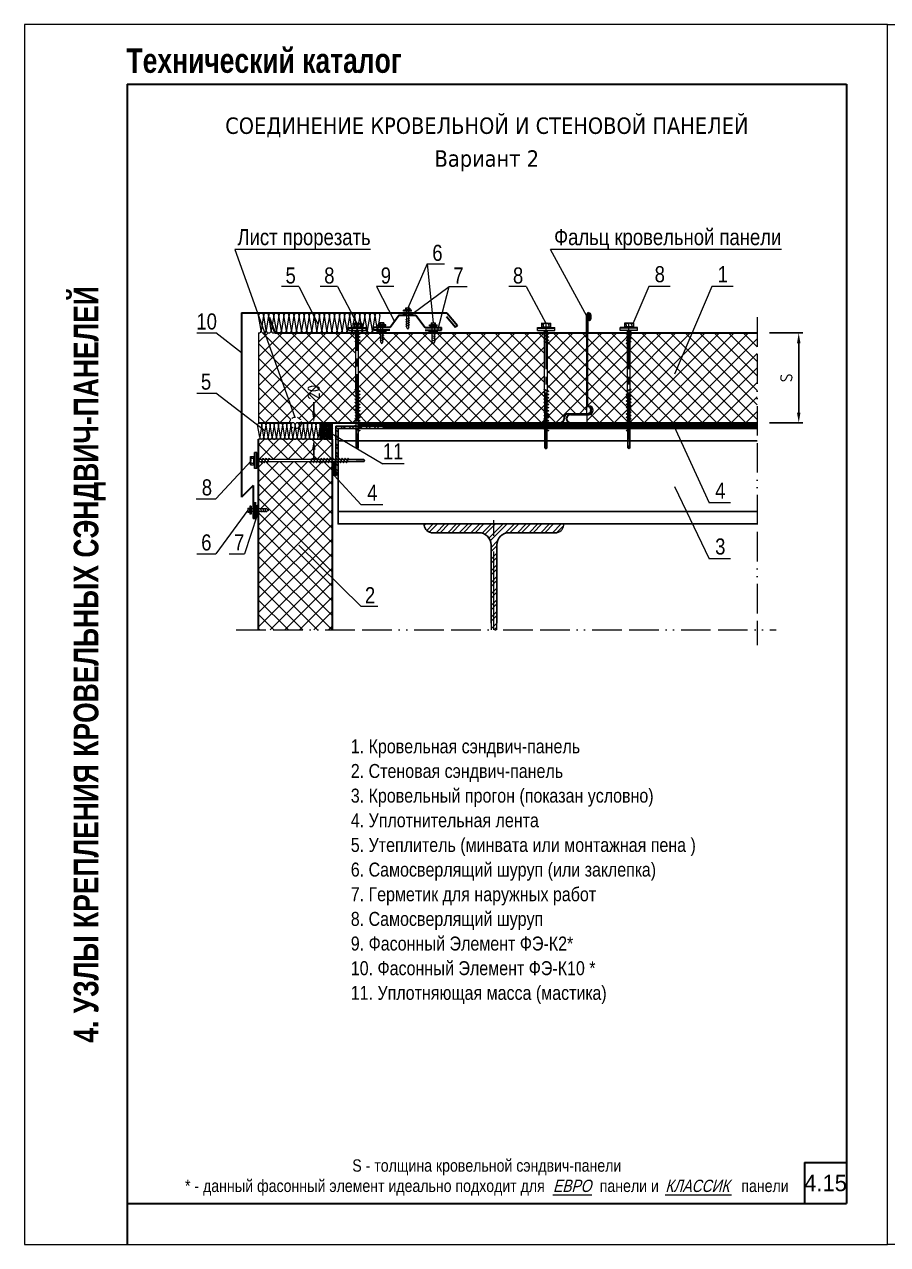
# Model space of a CAD drawing. Extents: x 5821 to 16321, y -13531 to 5774.
# Drawn here: x 10021 to 11071, y -11304 to -9819 of the extents above; entities that cross this region are included whole.
import ezdxf
from ezdxf.enums import TextEntityAlignment as Align

# ---------------------------------------------------------------- set-up
doc = ezdxf.new("R2010")
doc.units = 0
doc.header["$LTSCALE"] = 3
for name, pattern in [('ACAD_ISO13W100', [36, 12, -3, 12, -3, 0, -3, 0, -3]), ('CENTER', [50.8, 31.75, -6.35, 6.35, -6.35]), ('CENTER2', [28.575, 19.05, -3.175, 3.175, -3.175]), ('HIDDEN2', [4.7625, 3.175, -1.5875])]:
    doc.linetypes.add(name, pattern=pattern)
doc.layers.get('0').update_dxf_attribs({"linetype": 'CONTINUOUS', "lineweight": 30})
doc.layers.get('DEFPOINTS').update_dxf_attribs({"linetype": 'CONTINUOUS'})
for name, color, linetype, lineweight in [('Logo', 1, 'CONTINUOUS', 9), ('new_fill', 8, 'CONTINUOUS', 13), ('RAZMER', 7, 'CONTINUOUS', 9), ('Нащельники', 1, 'CONTINUOUS', 30), ('Саморезы', 7, 'CONTINUOUS', 13)]:
    doc.layers.add(name, color=color, linetype=linetype, lineweight=lineweight)
doc.layers.add('Прогон', color=7, linetype='CONTINUOUS')
doc.styles.add('LOGO', font='HATTEN.TTF')
doc.styles.add('ROMANS', font='romans.shx', dxfattribs={"width": 0.85})
doc.styles.get("Standard").update_dxf_attribs({"font": 'TAHOMA.TTF'})
doc.styles.add('style1', font='ARIALN.TTF')
doc.styles.add('style2', font='impact.TTF')
doc.styles.add('курсив', font='ARIAL.TTF', dxfattribs={"width": 0.8, "oblique": 15})
doc.dimstyles.new('5', dxfattribs={"dimscale": 5, "dimtxt": 3, "dimasz": 2.5, "dimexe": 1, "dimexo": 3, "dimgap": 0, "dimtad": 0, "dimdec": 0, "dimzin": 9, "dimdsep": 46, "dimtxsty": 'ROMANS', "dimblk2": 'OBLIQUE', "dimcen": -3, "dimdle": 1.5, "dimclrd": 256, "dimclre": 256, "dimclrt": 256, "dimadec": 0, "dimazin": 0, "dimtfac": 1, "dimtdec": 0, "dimtofl": 0, "dimtmove": 2, "dimatfit": 3, "dimfxl": 0, "dimtvp": 1, "dimtolj": 1, "dimtzin": 9, "dimarcsym": 0})
pattern_1 = [(45, (1768.22, -13388.337), (-8.838835, 8.838835), []), (135, (1768.22, -13388.337), (-8.838835, -8.838835), [])]

# ---------------------------------------------------------------- blocks, each defined once
blk = doc.blocks.new('саморез1')
at = {"layer": 'new_fill'}
blk.add_hatch(color=254, dxfattribs=at).paths.add_polyline_path([(-1.2, -4.8), (0, -4.8), (0, 4.8), (-1.2, 4.8)])
at = {"layer": 'Саморезы', "ltscale": 150}
for p, q in [((-3.9, 2.6), (-1.5, 2.6)), ((-3.9, 2.6), (-3.9, -2.4)), ((-2.9, 1.7), (-1.5, 1.7)), ((-1.9, 2.6), (-1.9, -2.4)), ((0, 4.8), (-1.5, 4.8)), ((-1.5, 4.8), (-1.5, -4.8)), ((-1.2, 4.8), (-1.2, -4.8)), ((0, 4.8), (0, -4.8)), ((19.2, 1.4), (0, 1.4)), ((8.4, 2.4), (10.5, -2.4)), ((11.1, 2.4), (13.2, -2.4)), ((13.8, 2.4), (15.9, -2.4)), ((16.4, 2.4), (18.5, -2.4)), ((19.2, 1.4), (21.8, 0)), ((19.2, -1.4), (21.8, 0)), ((-3.9, -2.4), (-1.5, -2.4)), ((-2.9, -1.4), (-1.5, -1.4)), ((0, -4.8), (-1.5, -4.8)), ((0, -1.4), (19.2, -1.4))]:
    blk.add_line(p, q, dxfattribs=at)
for centre, start, end in [((-2.9, 2.7), 182.373, 269.9653), ((-2.9, 0.7), 90.0347, 177.627), ((-2.9, -0.4), 182.373, 269.9653), ((-2.9, -2.4), 90.0347, 177.627)]:
    blk.add_arc(centre, 1, start, end, dxfattribs=at)
blk = doc.blocks.new('1volna')
at = {"layer": 'new_fill'}
for p, q in [((2.7, -16.2), (-2.7, 16.2)), ((8.1, 16.2), (2.7, -16.2)), ((13.7, -16.2), (8.3, 16.2)), ((19.1, 16.2), (13.7, -16.2)), ((24.7, -16.2), (19.3, 16.2)), ((30, 16.2), (24.7, -16.2)), ((35.9, -16.2), (30.5, 16.2)), ((41.3, 16.2), (35.9, -16.2))]:
    blk.add_line(p, q, dxfattribs=at)
for centre, start, end in [((2.7, 16.2), 0, 180), ((13.7, 16.2), 0, 180), ((24.7, 16.2), 0, 180), ((35.9, 16.2), 0, 180), ((-2.9, -16.2), 180, 270), ((-2.7, -16.2), 270, 0), ((8.1, -16.2), 180, 270), ((8.3, -16.2), 270, 0), ((19.1, -16.2), 180, 270), ((19.3, -16.2), 270, 0), ((30, -16.2), 180, 270), ((30.5, -16.2), 270, 0)]:
    blk.add_arc(centre, 5.4, start, end, dxfattribs=at)
blk = doc.blocks.new('саморез4')
at = {"layer": 'new_fill'}
blk.add_hatch(color=254, dxfattribs=at).paths.add_polyline_path([(-2.4, -9.4), (0, -9.4), (0, 9.8), (-2.4, 9.8)])
at = {"layer": 'Саморезы', "ltscale": 150}
for p, q in [((-7.9, 5), (-3.1, 5)), ((-7.9, -5), (-7.9, 5)), ((-5.9, 3.1), (-3.1, 3.1)), ((-3.8, -5), (-3.8, 5)), ((0, 9.8), (-3.1, 9.8)), ((-3.1, -9.4), (-3.1, 9.8)), ((-2.4, -9.4), (-2.4, 9.8)), ((0, -9.4), (0, 9.8)), ((64.9, 1.5), (0, 1.5)), ((1.3, -2.2), (3.4, 2.7)), ((1.9, -2.2), (4, 2.7)), ((3.7, 2.9), (3.4, 2.7)), ((3.7, 2.9), (4, 2.7)), ((4.9, -2.2), (7, 2.7)), ((5.5, -2.2), (7.6, 2.7)), ((7.3, 2.9), (7, 2.7)), ((7.3, 2.9), (7.6, 2.7)), ((8.6, -2.2), (10.7, 2.7)), ((9.2, -2.2), (11.3, 2.7)), ((11, 2.9), (10.7, 2.7)), ((11, 2.9), (11.3, 2.7)), ((12.2, -2.2), (14.3, 2.7)), ((12.8, -2.2), (14.9, 2.7)), ((14.6, 2.9), (14.3, 2.7)), ((14.6, 2.9), (14.9, 2.7)), ((64.9, -2.2), (67, 2.7)), ((65.6, -2.2), (67.7, 2.7)), ((67.3, 2.9), (67, 2.7)), ((130, 1.3), (67.1, 1.3)), ((67.3, 2.9), (67.7, 2.7)), ((68.6, -2.2), (70.7, 2.7)), ((69.2, -2.2), (71.3, 2.7)), ((71, 2.9), (70.7, 2.7)), ((71, 2.9), (71.3, 2.7)), ((72.2, -2.2), (74.3, 2.7)), ((72.8, -2.2), (74.9, 2.7)), ((74.6, 2.9), (74.3, 2.7)), ((74.6, 2.9), (74.9, 2.7)), ((75.8, -2.2), (77.9, 2.7)), ((76.4, -2.2), (78.5, 2.7)), ((78.2, 2.9), (77.9, 2.7)), ((78.2, 2.9), (78.5, 2.7)), ((79.5, -2.2), (81.5, 2.7)), ((80.1, -2.2), (82.2, 2.7)), ((81.9, 2.9), (81.5, 2.7)), ((81.9, 2.9), (82.2, 2.7)), ((83.1, -2.2), (85.2, 2.7)), ((83.7, -2.2), (85.8, 2.7)), ((85.5, 2.9), (85.2, 2.7)), ((85.5, 2.9), (85.8, 2.7)), ((86.7, -2.2), (88.8, 2.7)), ((87.3, -2.2), (89.4, 2.7)), ((89.1, 2.9), (88.8, 2.7)), ((89.1, 2.9), (89.4, 2.7)), ((90.3, -2.2), (92.4, 2.7)), ((90.9, -2.2), (93, 2.7)), ((92.7, 2.9), (92.4, 2.7)), ((92.7, 2.9), (93, 2.7)), ((94, -2.2), (96.1, 2.7)), ((94.6, -2.2), (96.7, 2.7)), ((96.4, 2.9), (96.1, 2.7)), ((96.4, 2.9), (96.7, 2.7)), ((97.6, -2.2), (99.7, 2.7)), ((98.2, -2.2), (100.3, 2.7)), ((100, 2.9), (99.7, 2.7)), ((100, 2.9), (100.3, 2.7)), ((101.2, -2.2), (103.3, 2.7)), ((101.8, -2.2), (103.9, 2.7)), ((103.6, 2.9), (103.3, 2.7)), ((103.6, 2.9), (103.9, 2.7)), ((104.8, -2.2), (106.9, 2.7)), ((105.5, -2.2), (107.6, 2.7)), ((107.2, 2.9), (106.9, 2.7)), ((107.2, 2.9), (107.6, 2.7)), ((108.5, -2.2), (110.6, 2.7)), ((109.1, -2.2), (111.2, 2.7)), ((110.9, 2.9), (110.6, 2.7)), ((110.9, 2.9), (111.2, 2.7)), ((130, 1.3), (131.2, 0)), ((-7.9, -5), (-3.1, -5)), ((-5.9, -3.1), (-3.1, -3.1)), ((0, -9.4), (-3.1, -9.4)), ((64.9, -1.5), (0, -1.5)), ((64.9, -1.5), (0, -1.5)), ((1.6, -2.4), (1.3, -2.2)), ((1.6, -2.4), (1.9, -2.2)), ((5.2, -2.4), (4.9, -2.2)), ((5.2, -2.4), (5.5, -2.2)), ((8.9, -2.4), (8.6, -2.2)), ((8.9, -2.4), (9.2, -2.2)), ((12.5, -2.4), (12.2, -2.2)), ((12.5, -2.4), (12.8, -2.2)), ((65.3, -2.4), (64.9, -2.2)), ((65.3, -2.4), (65.6, -2.2)), ((130, -1.3), (67.1, -1.3)), ((68.9, -2.4), (68.6, -2.2)), ((68.9, -2.4), (69.2, -2.2)), ((72.5, -2.4), (72.2, -2.2)), ((72.5, -2.4), (72.8, -2.2)), ((76.1, -2.4), (75.8, -2.2)), ((76.1, -2.4), (76.4, -2.2)), ((79.8, -2.4), (79.5, -2.2)), ((79.8, -2.4), (80.1, -2.2)), ((83.4, -2.4), (83.1, -2.2)), ((83.4, -2.4), (83.7, -2.2)), ((87, -2.4), (86.7, -2.2)), ((87, -2.4), (87.3, -2.2)), ((90.6, -2.4), (90.3, -2.2)), ((90.6, -2.4), (90.9, -2.2)), ((94.3, -2.4), (94, -2.2)), ((94.3, -2.4), (94.6, -2.2)), ((97.9, -2.4), (97.6, -2.2)), ((97.9, -2.4), (98.2, -2.2)), ((101.5, -2.4), (101.2, -2.2)), ((101.5, -2.4), (101.8, -2.2)), ((105.1, -2.4), (104.8, -2.2)), ((105.1, -2.4), (105.5, -2.2)), ((108.8, -2.4), (108.5, -2.2)), ((108.8, -2.4), (109.1, -2.2)), ((130, -1.3), (131.2, 0))]:
    blk.add_line(p, q, dxfattribs=at)
at = {"layer": 'Саморезы'}
for p, q in [((67.1, 1.3), (64.9, 1.5)), ((67.1, -1.3), (64.9, -1.5))]:
    blk.add_line(p, q, dxfattribs=at)
at = {"layer": 'Саморезы', "ltscale": 150}
for centre, radius, start, end in [((-5.9, 5.1), 2, 182.373, 269.9653), ((-5.9, 1.1), 2, 90.0347, 177.627), ((80.3, 1057.7), 1058.9, 271.592, 272.7554), ((-5.9, -1.1), 2, 182.373, 269.9653), ((-5.9, -5.1), 2, 90.0347, 177.627)]:
    blk.add_arc(centre, radius, start, end, dxfattribs=at)
blk = doc.blocks.new('*D1290')
at = {"layer": 'DEFPOINTS', "color": 0, "transparency": 16777216}
for p in [(10912.5, -10194.2), (10963, -10194.2), (10912.5, -10303.6)]:
    blk.add_point(p, dxfattribs=at)
at = {"layer": 'RAZMER', "lineweight": -2, "transparency": 16777216}
for p, q in [((10927.5, -10194.2), (10968, -10194.2)), ((10963, -10291.1), (10963, -10206.7)), ((10927.5, -10303.6), (10968, -10303.6))]:
    blk.add_line(p, q, dxfattribs=at)
at = {"layer": 'RAZMER', "transparency": 16777216}
for points in [[(10960.9, -10206.7), (10965.1, -10206.7), (10963, -10194.2)], [(10960.9, -10291.1), (10965.1, -10291.1), (10963, -10303.6)]]:
    blk.add_solid(points, dxfattribs=at)
at = {"layer": 'RAZMER', "transparency": 16777216, "insert": (10948, -10248.9), "char_height": 15, "attachment_point": 5, "rotation": 90, "style": 'ROMANS'}
blk.add_mtext('\\A1;S', dxfattribs=at)
blk = doc.blocks.new('_OBLIQUE')
at = {"color": 0, "linetype": 'ByBlock'}
blk.add_line((-0.5, -0.5), (0.5, 0.5), dxfattribs=at)
blk = doc.blocks.new('*D1291')
at = {"layer": 'DEFPOINTS', "color": 0, "transparency": 16777216}
for p in [(10373.1, -10303.6), (10395.8, -10303.6), (10395.8, -10323.6)]:
    blk.add_point(p, dxfattribs=at)
at = {"layer": 'RAZMER', "lineweight": -2, "transparency": 16777216}
for p, q in [((10373.1, -10291.1), (10373.1, -10278.6)), ((10380.8, -10303.6), (10368.1, -10303.6)), ((10380.8, -10323.6), (10368.1, -10323.6)), ((10373.1, -10336.1), (10373.1, -10348.6))]:
    blk.add_line(p, q, dxfattribs=at)
at = {"layer": 'RAZMER', "transparency": 16777216}
for points in [[(10371, -10291.1), (10375.2, -10291.1), (10373.1, -10303.6)], [(10371, -10336.1), (10375.2, -10336.1), (10373.1, -10323.6)]]:
    blk.add_solid(points, dxfattribs=at)
at = {"layer": 'RAZMER', "transparency": 16777216, "insert": (10373, -10266.4), "char_height": 15, "attachment_point": 5, "rotation": 90, "style": 'ROMANS'}
blk.add_mtext('\\A1;20', dxfattribs=at)

msp = doc.modelspace()

# ---------------------------------------------------------------- hatches: boundary and pattern name
at = {"layer": 'new_fill'}
h = msp.add_hatch(dxfattribs=at)
h.set_pattern_fill('NET3', color=256, scale=10, angle=8, style=0)
h.set_pattern_definition([(8, (5977.369, -13057.9707), (-0.17396638, 1.2378351), []), (68, (5977.369, -13057.9707), (-1.15897982, 0.46825824), []), (128, (5977.369, -13057.9707), (-0.98501344, -0.76957684), [])])
h.paths.add_polyline_path([(10485.76, -10169.91), (10481.94, -10169.91), (10481.94, -10172.54), (10485.76, -10172.54)])
h.paths.add_polyline_path([(10492.38, -10169.91), (10488.56, -10169.91), (10488.56, -10172.54), (10492.38, -10172.54)])
h = msp.add_hatch(dxfattribs=at)
h.set_pattern_fill('ANSI37', color=256, scale=100, style=0)
h.set_pattern_definition([(45, (3888.22, -14873.337), (-8.838835, 8.838835), []), (135, (3888.22, -14873.337), (-8.838835, -8.838835), [])])
h.paths.add_polyline_path([(10313.4, -10194.19), (10306.01, -10194.19), (10306.01, -10303.64), (10343.81, -10303.64, -0.3823056), (10350.12, -10296.59)])
h.paths.add_polyline_path([(10424.31, -10205.54), (10423.53, -10205.21), (10423.29, -10204.87), (10423.54, -10204.53), (10424.31, -10204.86), (10424.31, -10201.55), (10423.53, -10201.22), (10423.29, -10200.88), (10423.54, -10200.54), (10424.31, -10200.87), (10424.31, -10197.56), (10423.53, -10197.23), (10423.29, -10196.89), (10423.54, -10196.55), (10424.31, -10196.88), (10424.31, -10194.19), (10326.01, -10194.19), (10313.4, -10194.19), (10350.12, -10296.59, -0.446858), (10357.98, -10303.64), (10424.51, -10303.64), (10424.51, -10303.56), (10423.53, -10303.14), (10423.29, -10302.8), (10423.54, -10302.46), (10424.51, -10302.88), (10424.51, -10299.57), (10423.53, -10299.15), (10423.29, -10298.81), (10423.54, -10298.47), (10424.51, -10298.89), (10424.51, -10295.58), (10423.53, -10295.16), (10423.29, -10294.82), (10423.54, -10294.48), (10424.51, -10294.9), (10424.51, -10291.59), (10423.53, -10291.17), (10423.29, -10290.83), (10423.54, -10290.49), (10424.51, -10290.91), (10424.51, -10287.6), (10423.53, -10287.18), (10423.29, -10286.84), (10423.54, -10286.5), (10424.51, -10286.92), (10424.51, -10283.61), (10423.53, -10283.19), (10423.29, -10282.85), (10423.54, -10282.52), (10424.51, -10282.93), (10424.51, -10279.62), (10423.53, -10279.2), (10423.29, -10278.86), (10423.54, -10278.53), (10424.51, -10278.95), (10424.51, -10275.63), (10423.53, -10275.21), (10423.29, -10274.88), (10423.54, -10274.54), (10424.51, -10274.96), (10424.51, -10271.64), (10423.53, -10271.22), (10423.29, -10270.89), (10423.54, -10270.55), (10424.51, -10270.97), (10424.51, -10267.65), (10423.53, -10267.23), (10423.29, -10266.9), (10423.54, -10266.56), (10424.51, -10266.98), (10424.51, -10264.92), (10424.4, -10263.62), (10423.53, -10263.24), (10423.29, -10262.91), (10423.54, -10262.57), (10424.34, -10262.91), (10424.31, -10262.56)])
h.paths.add_polyline_path([(10653.94, -10205.54), (10653.16, -10205.21), (10652.91, -10204.87), (10653.16, -10204.53), (10653.94, -10204.86), (10653.94, -10201.55), (10653.16, -10201.22), (10652.91, -10200.88), (10653.16, -10200.54), (10653.94, -10200.87), (10653.94, -10197.56), (10653.16, -10197.23), (10652.91, -10196.89), (10653.16, -10196.55), (10653.94, -10196.88), (10653.94, -10194.19), (10519.91, -10194.19), (10519.91, -10204.9), (10518.51, -10207.43), (10517.11, -10204.9), (10517.11, -10194.55), (10516.27, -10194.19), (10458.05, -10194.19), (10457.2, -10194.55), (10457.2, -10204.9), (10455.8, -10207.43), (10454.4, -10204.9), (10454.4, -10194.19), (10427.62, -10194.19), (10427.62, -10194.31), (10428.92, -10194.87), (10429.17, -10195.21), (10428.92, -10195.55), (10427.62, -10194.99), (10427.62, -10198.3), (10428.92, -10198.86), (10429.17, -10199.2), (10428.92, -10199.54), (10427.62, -10198.98), (10427.62, -10202.29), (10428.92, -10202.85), (10429.17, -10203.19), (10428.92, -10203.53), (10427.62, -10202.97), (10427.62, -10206.28), (10428.92, -10206.84), (10429.17, -10207.17), (10428.92, -10207.52), (10427.62, -10206.96), (10427.62, -10262.56), (10427.47, -10264.26), (10428.92, -10264.88), (10429.17, -10265.21), (10428.92, -10265.55), (10427.42, -10264.91), (10427.41, -10264.92), (10427.41, -10268.22), (10428.92, -10268.87), (10429.17, -10269.2), (10428.92, -10269.54), (10427.41, -10268.9), (10427.41, -10272.21), (10428.92, -10272.86), (10429.17, -10273.19), (10428.92, -10273.53), (10427.41, -10272.89), (10427.41, -10276.2), (10428.92, -10276.84), (10429.17, -10277.18), (10428.92, -10277.52), (10427.41, -10276.88), (10427.41, -10280.19), (10428.92, -10280.83), (10429.17, -10281.17), (10428.92, -10281.51), (10427.41, -10280.86), (10427.41, -10284.18), (10428.92, -10284.82), (10429.17, -10285.16), (10428.92, -10285.5), (10427.41, -10284.85), (10427.41, -10288.17), (10428.92, -10288.81), (10429.17, -10289.15), (10428.92, -10289.49), (10427.41, -10288.84), (10427.41, -10292.16), (10428.92, -10292.8), (10429.17, -10293.14), (10428.92, -10293.48), (10427.41, -10292.83), (10427.41, -10296.15), (10428.92, -10296.79), (10429.17, -10297.13), (10428.92, -10297.47), (10427.41, -10296.82), (10427.41, -10300.13), (10428.92, -10300.78), (10429.17, -10301.12), (10428.92, -10301.46), (10427.41, -10300.81), (10427.41, -10303.64), (10654.14, -10303.64), (10654.14, -10303.56), (10653.16, -10303.14), (10652.91, -10302.8), (10653.16, -10302.46), (10654.14, -10302.88), (10654.14, -10299.57), (10653.16, -10299.15), (10652.91, -10298.81), (10653.16, -10298.47), (10654.14, -10298.89), (10654.14, -10295.58), (10653.16, -10295.16), (10652.91, -10294.82), (10653.16, -10294.48), (10654.14, -10294.9), (10654.14, -10291.59), (10653.16, -10291.17), (10652.91, -10290.83), (10653.16, -10290.49), (10654.14, -10290.91), (10654.14, -10287.6), (10653.16, -10287.18), (10652.91, -10286.84), (10653.16, -10286.5), (10654.14, -10286.92), (10654.14, -10283.61), (10653.16, -10283.19), (10652.91, -10282.85), (10653.16, -10282.52), (10654.14, -10282.93), (10654.14, -10279.62), (10653.16, -10279.2), (10652.91, -10278.86), (10653.16, -10278.53), (10654.14, -10278.95), (10654.14, -10275.63), (10653.16, -10275.21), (10652.91, -10274.88), (10653.16, -10274.54), (10654.14, -10274.96), (10654.14, -10271.64), (10653.16, -10271.22), (10652.91, -10270.89), (10653.16, -10270.55), (10654.14, -10270.97), (10654.14, -10267.65), (10653.16, -10267.23), (10652.91, -10266.9), (10653.16, -10266.56), (10654.14, -10266.98), (10654.14, -10264.92), (10654.03, -10263.62), (10653.16, -10263.24), (10652.91, -10262.91), (10653.16, -10262.57), (10653.97, -10262.91), (10653.94, -10262.56)])
h.paths.add_polyline_path([(10705.43, -10194.19), (10657.25, -10194.19), (10657.25, -10194.31), (10658.55, -10194.87), (10658.8, -10195.21), (10658.55, -10195.55), (10657.25, -10194.99), (10657.25, -10198.3), (10658.55, -10198.86), (10658.8, -10199.2), (10658.55, -10199.54), (10657.25, -10198.98), (10657.25, -10202.29), (10658.55, -10202.85), (10658.8, -10203.19), (10658.55, -10203.53), (10657.25, -10202.97), (10657.25, -10206.28), (10658.55, -10206.84), (10658.8, -10207.17), (10658.55, -10207.52), (10657.25, -10206.96), (10657.25, -10262.56), (10657.1, -10264.26), (10658.55, -10264.88), (10658.8, -10265.21), (10658.55, -10265.55), (10657.04, -10264.91), (10657.04, -10264.92), (10657.04, -10268.22), (10658.55, -10268.87), (10658.8, -10269.2), (10658.55, -10269.54), (10657.04, -10268.9), (10657.04, -10272.21), (10658.55, -10272.86), (10658.8, -10273.19), (10658.55, -10273.53), (10657.04, -10272.89), (10657.04, -10276.2), (10658.55, -10276.84), (10658.8, -10277.18), (10658.55, -10277.52), (10657.04, -10276.88), (10657.04, -10280.19), (10658.55, -10280.83), (10658.8, -10281.17), (10658.55, -10281.51), (10657.04, -10280.86), (10657.04, -10284.18), (10658.55, -10284.82), (10658.8, -10285.16), (10658.55, -10285.5), (10657.04, -10284.85), (10657.04, -10288.17), (10658.55, -10288.81), (10658.8, -10289.15), (10658.55, -10289.49), (10657.04, -10288.84), (10657.04, -10292.16), (10658.55, -10292.8), (10658.8, -10293.14), (10658.55, -10293.48), (10657.04, -10292.83), (10657.04, -10296.15), (10658.55, -10296.79), (10658.8, -10297.13), (10658.55, -10297.47), (10657.04, -10296.82), (10657.04, -10300.13), (10658.55, -10300.78), (10658.8, -10301.12), (10658.55, -10301.46), (10657.04, -10300.81), (10657.04, -10303.64), (10672.56, -10303.64, 0.4142136), (10677.56, -10298.64), (10677.56, -10297.64, -0.4142136), (10682.56, -10292.64), (10705.43, -10292.64)])
h.paths.add_polyline_path([(10754.75, -10206.96), (10753.45, -10207.52), (10753.2, -10207.17), (10753.44, -10206.84), (10754.75, -10206.28), (10754.75, -10202.97), (10753.45, -10203.53), (10753.2, -10203.19), (10753.44, -10202.85), (10754.75, -10202.29), (10754.75, -10198.98), (10753.45, -10199.54), (10753.2, -10199.2), (10753.44, -10198.86), (10754.75, -10198.3), (10754.75, -10194.99), (10753.45, -10195.55), (10753.2, -10195.21), (10753.44, -10194.87), (10754.75, -10194.31), (10754.75, -10194.19), (10706.57, -10194.19), (10706.57, -10283.17), (10707.71, -10283.17, -0.9579195), (10707.71, -10293.64), (10705.43, -10293.64), (10705.43, -10303.64), (10754.95, -10303.64), (10754.95, -10300.81), (10753.45, -10301.46), (10753.2, -10301.12), (10753.44, -10300.78), (10754.95, -10300.13), (10754.95, -10296.82), (10753.45, -10297.47), (10753.2, -10297.13), (10753.44, -10296.79), (10754.95, -10296.15), (10754.95, -10292.83), (10753.45, -10293.48), (10753.2, -10293.14), (10753.44, -10292.8), (10754.95, -10292.16), (10754.95, -10288.84), (10753.45, -10289.49), (10753.2, -10289.15), (10753.44, -10288.81), (10754.95, -10288.17), (10754.95, -10284.85), (10753.45, -10285.5), (10753.2, -10285.16), (10753.44, -10284.82), (10754.95, -10284.18), (10754.95, -10280.86), (10753.45, -10281.51), (10753.2, -10281.17), (10753.44, -10280.83), (10754.95, -10280.19), (10754.95, -10276.88), (10753.45, -10277.52), (10753.2, -10277.18), (10753.44, -10276.84), (10754.95, -10276.2), (10754.95, -10272.89), (10753.45, -10273.53), (10753.2, -10273.19), (10753.44, -10272.86), (10754.95, -10272.21), (10754.95, -10268.9), (10753.45, -10269.54), (10753.2, -10269.2), (10753.44, -10268.87), (10754.95, -10268.22), (10754.95, -10264.92), (10754.95, -10264.91), (10753.45, -10265.55), (10753.2, -10265.21), (10753.44, -10264.88), (10754.9, -10264.26), (10754.75, -10262.56)])
h.paths.add_polyline_path([(10361.76, -10280.51), (10361.76, -10252.37), (10384.26, -10252.37), (10384.26, -10280.51)], flags=24)
h = msp.add_hatch(dxfattribs=at)
h.set_pattern_fill('NET3', color=256, scale=10, angle=8, style=0)
h.set_pattern_definition([(8, (3314.2827, -18117.1115), (-0.17396638, 1.23783509), []), (68, (3314.2827, -18117.1115), (-1.15897982, 0.46825824), []), (128, (3314.2827, -18117.1115), (-0.98501344, -0.76957684), [])])
h.paths.add_polyline_path([(10453.7, -10190.68), (10452.05, -10190.68, 0.7824442), (10452.05, -10194.18), (10453.7, -10194.18)])
h.paths.add_polyline_path([(10457.9, -10190.68), (10453.7, -10190.68), (10453.7, -10194.18), (10457.9, -10194.18)])
h.paths.add_polyline_path([(10459.74, -10190.68), (10457.9, -10190.68), (10457.9, -10194.18), (10459.74, -10194.18, 0.7824442)])
h = msp.add_hatch(dxfattribs=at)
h.set_pattern_fill('NET3', color=256, scale=10, angle=8, style=0)
h.set_pattern_definition([(172, (17660.0324, -18117.1115), (0.17396638, 1.23783509), []), (112, (17660.0324, -18117.1115), (1.15897982, 0.46825824), []), (52, (17660.0324, -18117.1115), (0.98501344, -0.76957684), [])])
h.paths.add_polyline_path([(10520.61, -10190.68), (10522.26, -10190.68, -0.7824442), (10522.26, -10194.18), (10520.61, -10194.18)])
h.paths.add_polyline_path([(10516.41, -10190.68), (10520.61, -10190.68), (10520.61, -10194.18), (10516.41, -10194.18)])
h.paths.add_polyline_path([(10514.58, -10190.68), (10516.41, -10190.68), (10516.41, -10194.18), (10514.58, -10194.18, -0.7824442)])
h = msp.add_hatch(dxfattribs=at)
h.set_pattern_fill('ANSI37', color=256, scale=100, style=0)
h.set_pattern_definition(pattern_1)
h.paths.add_polyline_path([(10912.46, -10194.19), (10757.91, -10194.19), (10757.91, -10196.36), (10758.61, -10196.06), (10758.84, -10196.37), (10758.61, -10196.67), (10757.91, -10196.98), (10757.91, -10199.99), (10758.61, -10199.69), (10758.84, -10199.99), (10758.61, -10200.3), (10757.91, -10200.6), (10757.91, -10203.61), (10758.61, -10203.31), (10758.84, -10203.62), (10758.61, -10203.93), (10757.91, -10204.23), (10757.91, -10256.38), (10758.61, -10256.07), (10758.84, -10256.38), (10758.61, -10256.69), (10757.91, -10256.99), (10757.91, -10260), (10758.61, -10259.7), (10758.84, -10260.01), (10758.61, -10260.32), (10757.91, -10260.62), (10757.91, -10263.63), (10758.61, -10263.33), (10758.84, -10263.64), (10758.61, -10263.94), (10757.91, -10264.24), (10757.91, -10267.26), (10758.61, -10266.95), (10758.84, -10267.26), (10758.61, -10267.57), (10757.91, -10267.87), (10757.91, -10270.88), (10758.61, -10270.58), (10758.84, -10270.89), (10758.61, -10271.2), (10757.91, -10271.5), (10757.91, -10274.51), (10758.61, -10274.21), (10758.84, -10274.52), (10758.61, -10274.82), (10757.91, -10275.12), (10757.91, -10278.14), (10758.61, -10277.83), (10758.84, -10278.14), (10758.61, -10278.45), (10757.91, -10278.75), (10757.91, -10281.76), (10758.61, -10281.46), (10758.84, -10281.77), (10758.61, -10282.08), (10757.91, -10282.38), (10757.91, -10285.39), (10758.61, -10285.09), (10758.84, -10285.4), (10758.61, -10285.7), (10757.91, -10286), (10757.91, -10289.02), (10758.61, -10288.71), (10758.84, -10289.02), (10758.61, -10289.33), (10757.91, -10289.63), (10757.91, -10292.64), (10758.61, -10292.34), (10758.84, -10292.65), (10758.61, -10292.96), (10757.91, -10293.26), (10757.91, -10296.27), (10758.61, -10295.97), (10758.84, -10296.28), (10758.61, -10296.58), (10757.91, -10296.88), (10757.91, -10299.9), (10758.61, -10299.59), (10758.84, -10299.9), (10758.61, -10300.21), (10757.91, -10300.51), (10757.91, -10303.64), (10912.46, -10303.64)])
h = msp.add_hatch(dxfattribs=at)
h.set_pattern_fill('ESCHER', color=256, scale=5, style=0)
h.set_pattern_definition([(60, (1768.22, -13388.3375), (-6, -1e-09), [5.5, -0.5]), (180, (1768.22, -13388.3375), (3, -5.1961524), [5.5, -0.5]), (300, (1768.22, -13388.3375), (6, -1e-09), [5.5, -0.5]), (60, (1768.72, -13388.3375), (-6, -1e-09), [1, -5]), (300, (1768.72, -13388.3375), (6, -1e-09), [1, -5]), (60, (1767.97, -13387.9045), (-6, -1e-09), [1, -5]), (180, (1767.97, -13387.9045), (3, -5.1961524), [1, -5]), (300, (1767.97, -13388.7705), (6, -1e-09), [1, -5]), (180, (1767.97, -13388.7705), (3, -5.1961524), [1, -5]), (60, (1766.22, -13388.3375), (-6, -1e-09), [1, -5]), (300, (1766.22, -13388.3375), (6, -1e-09), [1, -5]), (60, (1769.22, -13390.0695), (-6, -1e-09), [1, -5]), (180, (1769.22, -13390.0695), (3, -5.1961524), [1, -5]), (300, (1769.22, -13386.6054), (6, -1e-09), [1, -5]), (180, (1769.22, -13386.6054), (3, -5.1961524), [1, -5]), (0, (1769.22, -13387.4714), (-3, 5.1961524), [3.5, -2.5]), (0, (1769.22, -13389.2035), (-3, 5.1961524), [3.5, -2.5]), (120, (1768.47, -13387.0384), (-6, 1e-09), [3.5, -2.5]), (120, (1766.97, -13387.9045), (-6, 1e-09), [3.5, -2.5]), (240, (1766.97, -13388.7705), (3, -5.1961524), [3.5, -2.5]), (240, (1768.47, -13389.6365), (3, -5.1961524), [3.5, -2.5])])
h.paths.add_polyline_path([(10395.77, -10303.64), (10380.77, -10303.64), (10380.77, -10323.64), (10395.77, -10323.64)])
h = msp.add_hatch(dxfattribs=at)
h.set_pattern_fill('NET3', color=256, scale=10, angle=8, style=0)
h.set_pattern_definition([(8, (1768.2201, -13388.3375), (-0.17396638, 1.23783509), []), (68, (1768.2201, -13388.3375), (-1.15897982, 0.46825824), []), (128, (1768.2201, -13388.3375), (-0.98501344, -0.76957684), [])])
h.paths.add_polyline_path([(10654.27, -10303.64), (10427.28, -10303.64), (10427.28, -10307.64), (10459.71, -10307.64), (10457.71, -10310.61), (10654.27, -10310.61)])
h.paths.add_polyline_path([(10755.08, -10303.64), (10656.91, -10303.64), (10656.91, -10310.61), (10755.08, -10310.61)])
h.paths.add_polyline_path([(10912.46, -10303.64), (10757.72, -10303.64), (10757.72, -10310.61), (10912.46, -10310.61)])
h = msp.add_hatch(dxfattribs=at)
h.set_pattern_fill('STEEL', color=256, scale=57.6, angle=-90, style=0)
h.set_pattern_definition([(315, (2783.0534, -13213.806), (5.091169, 5.091169), []), (315, (2786.6534, -13213.806), (5.091169, 5.091169), [])])
h.paths.add_polyline_path([(10459.71, -10307.64), (10399.77, -10307.64), (10399.77, -10361.04), (10402.74, -10361.04), (10402.74, -10310.61), (10457.71, -10310.61)])
h.paths.add_polyline_path([(10402.74, -10361.04), (10399.77, -10361.04), (10399.77, -10367.57), (10402.74, -10365.57)])
h = msp.add_hatch(dxfattribs=at)
h.set_pattern_fill('ANSI37', color=256, scale=100, style=0)
h.set_pattern_definition(pattern_1)
h.paths.add_polyline_path([(10395.77, -10323.64), (10306.01, -10323.64), (10306.01, -10348.13), (10306.91, -10348.13), (10307.42, -10346.94), (10307.72, -10346.72), (10308.03, -10346.94), (10307.52, -10348.13), (10310.54, -10348.13), (10311.04, -10346.94), (10311.35, -10346.72), (10311.66, -10346.94), (10311.15, -10348.13), (10314.16, -10348.13), (10314.67, -10346.94), (10314.97, -10346.72), (10315.28, -10346.94), (10314.78, -10348.13), (10317.79, -10348.13), (10318.3, -10346.94), (10318.6, -10346.72), (10318.91, -10346.94), (10318.4, -10348.13), (10368.95, -10348.13), (10370.49, -10348.26), (10371.06, -10346.94), (10371.36, -10346.72), (10371.67, -10346.94), (10371.09, -10348.31), (10371.1, -10348.31), (10374.1, -10348.31), (10374.68, -10346.94), (10374.99, -10346.72), (10375.3, -10346.94), (10374.71, -10348.31), (10377.72, -10348.31), (10378.31, -10346.94), (10378.62, -10346.72), (10378.93, -10346.94), (10378.34, -10348.31), (10381.35, -10348.31), (10381.94, -10346.94), (10382.24, -10346.72), (10382.55, -10346.94), (10381.97, -10348.31), (10384.98, -10348.31), (10385.56, -10346.94), (10385.87, -10346.72), (10386.18, -10346.94), (10385.59, -10348.31), (10388.6, -10348.31), (10389.19, -10346.94), (10389.5, -10346.72), (10389.81, -10346.94), (10389.22, -10348.31), (10392.23, -10348.31), (10392.82, -10346.94), (10393.12, -10346.72), (10393.43, -10346.94), (10392.85, -10348.31), (10395.77, -10348.31)])
h = msp.add_hatch(dxfattribs=at)
h.set_pattern_fill('ANSI37', color=256, scale=100, style=0)
h.set_pattern_definition([(45, (2818.22, -13408.337), (-8.838835, 8.838835), []), (135, (2818.22, -13408.337), (-8.838835, -8.838835), [])])
h.paths.add_polyline_path([(10395.77, -10350.95), (10395.34, -10350.95), (10394.81, -10352.18), (10394.35, -10351.84), (10394.73, -10350.95), (10391.72, -10350.95), (10391.19, -10352.18), (10390.72, -10351.84), (10391.1, -10350.95), (10388.09, -10350.95), (10387.56, -10352.18), (10387.09, -10351.84), (10387.47, -10350.95), (10384.46, -10350.95), (10383.93, -10352.18), (10383.47, -10351.84), (10383.85, -10350.95), (10380.84, -10350.95), (10380.31, -10352.18), (10379.84, -10351.84), (10380.22, -10350.95), (10377.21, -10350.95), (10376.68, -10352.18), (10376.21, -10351.84), (10376.59, -10350.95), (10373.58, -10350.95), (10373.05, -10352.18), (10372.59, -10351.84), (10372.97, -10350.95), (10371.1, -10350.95), (10369.91, -10351.05), (10369.43, -10352.18), (10368.96, -10351.84), (10369.26, -10351.14), (10317.12, -10351.14), (10316.67, -10352.18), (10316.2, -10351.84), (10316.5, -10351.14), (10313.49, -10351.14), (10313.04, -10352.18), (10312.57, -10351.84), (10312.87, -10351.14), (10309.86, -10351.14), (10309.41, -10352.18), (10308.94, -10351.84), (10309.25, -10351.14), (10306.24, -10351.14), (10306.01, -10351.65), (10306.01, -10408.49), (10315.96, -10408.49), (10318.49, -10409.89), (10315.96, -10411.29), (10306.01, -10411.29), (10306.01, -10555.58), (10395.77, -10555.58)])
h = msp.add_hatch(dxfattribs=at)
h.set_pattern_fill('NET3', color=256, scale=10, angle=8, style=0)
h.set_pattern_definition([(8, (2818.2201, -13408.3375), (-0.17396638, 1.23783509), []), (68, (2818.2201, -13408.3375), (-1.15897982, 0.46825824), []), (128, (2818.2201, -13408.3375), (-0.98501344, -0.76957684), [])])
h.paths.add_polyline_path([(10399.77, -10350.95), (10398.97, -10350.95), (10398.59, -10351.84), (10398.28, -10352.07), (10397.97, -10351.84), (10398.35, -10350.95), (10395.77, -10350.95), (10395.77, -10367.57), (10399.77, -10367.57)])
h = msp.add_hatch(dxfattribs=at)
h.set_pattern_fill('NET3', color=256, scale=10, style=0)
h.set_pattern_definition([(0, (10944.0862, -5089.614), (0, -1.25), []), (300, (10944.0862, -5089.614), (-1.08253175, -0.625), []), (240, (10944.0862, -5089.614), (-1.08253175, 0.625), [])])
h.paths.add_polyline_path([(10306.01, -10413.99, -1), (10302.23, -10413.99), (10302.23, -10412.14), (10306.01, -10412.14)])
h.paths.add_polyline_path([(10306.01, -10412.14), (10302.23, -10412.14), (10302.23, -10407.94), (10306.01, -10407.94)])
h.paths.add_polyline_path([(10306.01, -10407.94), (10302.23, -10407.94), (10302.23, -10406.1, -1), (10306.01, -10406.1)])
h = msp.add_hatch(dxfattribs=at)
h.set_pattern_fill('STEEL', color=256, scale=80, style=0)
h.set_pattern_definition([(45, (2818.22, -13408.337), (-7.071068, 7.071068), []), (45, (2818.22, -13403.337), (-7.071068, 7.071068), [])])
h.paths.add_polyline_path([(10592.22, -10426.61), (10507.22, -10426.61, 0.3652726), (10515.47, -10437.31), (10573.67, -10437.31, -0.4142136), (10588.67, -10452.31), (10588.67, -10555.58), (10592.22, -10555.58)])
h.paths.add_polyline_path([(10677.22, -10426.61), (10592.22, -10426.61), (10592.22, -10555.58), (10595.77, -10555.58), (10595.77, -10452.31, -0.4142136), (10610.77, -10437.31), (10668.97, -10437.31, 0.3652726)])

# ---------------------------------------------------------------- linework, layer by layer
at = {"color": 1}
for p, q in [((10146.09, -9891.59), (10146.09, -11303.74)), ((10146.09, -9891.59), (11021.09, -9891.59)), ((11021.09, -9891.59), (11021.09, -11253.74)), ((10970.18, -11203.74), (11021.09, -11203.74)), ((10970.18, -11203.74), (10970.18, -11253.74)), ((10146.09, -11253.74), (11021.09, -11253.74))]:
    msp.add_line(p, q, dxfattribs=at)
for p, q in [((10705.43, -10194.19), (10705.43, -10172.05)), ((10706.57, -10194.19), (10706.57, -10171.91)), ((10707.57, -10177.57), (10707.57, -10171.91)), ((10708.57, -10177.57), (10708.57, -10171.91)), ((10709.57, -10171.91), (10709.57, -10177.57)), ((10326.01, -10194.19), (10319.17, -10175.39)), ((10326.01, -10194.19), (10705.43, -10194.19)), ((10706.57, -10194.19), (10912.46, -10194.19)), ((10707.71, -10283.17), (10705.43, -10283.17)), ((10306.01, -10303.64), (10346.17, -10303.64)), ((10354.48, -10303.64), (10912.46, -10303.64)), ((10677.56, -10297.64), (10677.56, -10298.64)), ((10682.56, -10292.64), (10706.57, -10292.64)), ((10685.34, -10293.64), (10707.71, -10293.64)), ((10306.01, -10555.58), (10306.01, -10323.64)), ((10395.77, -10555.58), (10395.77, -10323.64))]:
    msp.add_line(p, q)
for centre, radius, start, end in [((10707.57, -10172.05), 2.14, 90, 180), ((10707.57, -10171.91), 1, 0, 180), ((10707.57, -10171.91), 2, 0, 90), ((10708.57, -10177.57), 1, 180, 0), ((10705.93, -10288.15), 4.53, 278.1176, 96.34019), ((10707.48, -10288.4), 5.24, 272.46248, 87.53752), ((10672.56, -10298.64), 5, 270, 0), ((10682.56, -10297.64), 5, 90, 180), ((10685.34, -10298.64), 5, 90, 270)]:
    msp.add_arc(centre, radius, start, end)
at = {"layer": 'Logo'}
for p, q in [((10664.07, -11243.31), (10711.31, -11243.31)), ((10800.69, -11243.31), (10881.14, -11243.31))]:
    msp.add_line(p, q, dxfattribs=at)
at = {"layer": 'new_fill'}
for p, q in [((10309.03, -10191.16), (10306.01, -10173.07)), ((10312.04, -10173.07), (10309.03, -10191.16)), ((10315.16, -10191.16), (10312.15, -10173.07)), ((10318.18, -10173.07), (10315.16, -10191.16)), ((10321.29, -10191.16), (10318.28, -10173.07)), ((10324.31, -10173.07), (10321.29, -10191.16)), ((10327.59, -10191.16), (10324.57, -10173.07)), ((10330.6, -10173.07), (10327.59, -10191.16)), ((10307.27, -10321.03), (10304.79, -10306.12)), ((10309.76, -10306.12), (10307.27, -10321.03)), ((10312.33, -10321.03), (10309.84, -10306.12)), ((10314.81, -10306.12), (10312.33, -10321.03)), ((10317.51, -10321.03), (10315.03, -10306.12)), ((10320, -10306.12), (10317.51, -10321.03))]:
    msp.add_line(p, q, dxfattribs=at)
for centre, radius, start, end in [((10309.03, -10173.07), 3.01, 0, 180), ((10315.16, -10173.07), 3.01, 0, 180), ((10321.29, -10173.07), 3.01, 0, 180), ((10327.59, -10173.07), 3.01, 0, 180), ((10306.01, -10191.16), 3.01, 270, 0), ((10312.04, -10191.16), 3.01, 180, 270), ((10312.15, -10191.16), 3.01, 270, 0), ((10318.18, -10191.16), 3.01, 180, 270), ((10318.28, -10191.16), 3.01, 270, 0), ((10324.31, -10191.16), 3.01, 180, 270), ((10324.57, -10191.16), 3.01, 270, 0), ((10307.27, -10306.12), 2.48, 0, 180), ((10312.33, -10306.12), 2.48, 0, 180), ((10317.51, -10306.12), 2.48, 0, 180), ((10309.76, -10321.03), 2.48, 180, 270), ((10309.84, -10321.03), 2.48, 270, 0), ((10314.81, -10321.03), 2.48, 180, 270), ((10315.03, -10321.03), 2.48, 270, 0)]:
    msp.add_arc(centre, radius, start, end, dxfattribs=at)
at = {"layer": 'RAZMER'}
for p, q in [((10442.1, -10092.54), (10276.96, -10092.54)), ((10276.96, -10092.54), (10350.12, -10296.59)), ((10942.01, -10092.54), (10660.89, -10092.54)), ((10707.57, -10178.21), (10660.89, -10092.54)), ((10511.13, -10110.21), (10487.33, -10163.97)), ((10511.13, -10110.21), (10518.39, -10181.74)), ((10511.13, -10110.21), (10532.22, -10110.21)), ((10354.81, -10137.73), (10333.71, -10137.73)), ((10354.81, -10137.73), (10377.95, -10183.25)), ((10401.86, -10137.73), (10380.77, -10137.73)), ((10401.86, -10137.73), (10425.96, -10183.25)), ((10449.54, -10137.73), (10471.26, -10180.45)), ((10470.64, -10137.73), (10449.54, -10137.73)), ((10492.38, -10171.23), (10537.78, -10137.73)), ((10523.63, -10192.43), (10537.78, -10137.73)), ((10537.78, -10137.73), (10559.78, -10137.73)), ((10631.49, -10137.73), (10610.39, -10137.73)), ((10631.49, -10137.73), (10655.59, -10183.25)), ((10780.61, -10137.73), (10761.22, -10183.25)), ((10806.64, -10137.73), (10780.61, -10137.73)), ((10806.64, -10137.73), (10780.61, -10137.73)), ((10857.2, -10137.73), (10811.77, -10244.38)), ((10883.22, -10137.73), (10857.2, -10137.73)), ((10883.22, -10137.73), (10857.2, -10137.73)), ((10481.94, -10169.91), (10481.94, -10172.54)), ((10492.38, -10169.91), (10492.38, -10172.54)), ((10230.8, -10194.19), (10253.92, -10194.19)), ((10285.09, -10218.33), (10253.92, -10194.19)), ((10306.01, -10194.19), (10306.01, -10303.64)), ((10705.43, -10292.64), (10705.43, -10194.19)), ((10705.43, -10194.19), (10706.57, -10194.19)), ((10705.43, -10194.19), (10705.43, -10274.2)), ((10706.57, -10283.17), (10706.57, -10194.19)), ((10230.8, -10267.38), (10253.92, -10267.38)), ((10313.57, -10313.57), (10253.92, -10267.38)), ((10380.77, -10323.64), (10380.77, -10303.64)), ((10395.77, -10323.64), (10395.77, -10303.64)), ((10705.43, -10292.64), (10705.43, -10303.64)), ((10388.72, -10313.08), (10456.95, -10353.36)), ((10811.04, -10307.12), (10854.18, -10401.12)), ((10395.77, -10323.64), (10306.01, -10323.64)), ((10297.14, -10349.63), (10253.92, -10396.14)), ((10482.98, -10353.36), (10456.95, -10353.36)), ((10482.98, -10353.36), (10456.95, -10353.36)), ((10397.77, -10367.57), (10430.92, -10403.6)), ((10811.77, -10381.07), (10854.18, -10469.13)), ((10230.17, -10396.14), (10253.92, -10396.14)), ((10292.8, -10409.85), (10253.92, -10463.12)), ((10456.95, -10403.6), (10430.92, -10403.6)), ((10456.95, -10403.6), (10430.92, -10403.6)), ((10880.21, -10401.12), (10854.18, -10401.12)), ((10304.37, -10415.86), (10288.97, -10463.12)), ((10354.96, -10452.32), (10430.92, -10527.35)), ((10230.88, -10463.12), (10253.92, -10463.12)), ((10270.21, -10463.12), (10288.97, -10463.12)), ((10880.21, -10469.13), (10854.18, -10469.13)), ((10880.21, -10469.13), (10854.18, -10469.13)), ((10451, -10527.35), (10430.92, -10527.35))]:
    msp.add_line(p, q, dxfattribs=at)
at = {"layer": 'RAZMER', "linetype": 'CENTER2'}
for p, q in [((10425.96, -10301.57), (10425.96, -10182.88)), ((10655.59, -10323.86), (10655.59, -10181.68)), ((10756.4, -10323.86), (10756.4, -10181.68))]:
    msp.add_line(p, q, dxfattribs=at)
at = {"layer": 'RAZMER', "linetype": 'ACAD_ISO13W100'}
for p, q in [((10912.46, -10175.02), (10912.46, -10574.07)), ((10278.83, -10555.58), (10935.51, -10555.58))]:
    msp.add_line(p, q, dxfattribs=at)
at = {"layer": 'RAZMER', "linetype": 'CENTER'}
msp.add_line((10592.22, -10555.58), (10592.22, -10418.82), dxfattribs=at)
at = {"layer": 'RAZMER'}
for points in [[(11071.09, -9818.74), (10021.09, -9818.74), (10021.09, -11303.74), (11071.09, -11303.74)], [(11071.09, -9818.74), (12121.09, -9818.74), (12121.09, -11303.74), (11071.09, -11303.74)], [(10395.77, -10350.95), (10399.77, -10350.95), (10399.77, -10367.57), (10395.77, -10367.57)]]:
    msp.add_lwpolyline(points, close=True, dxfattribs=at)
at = {"layer": 'RAZMER', "linetype": 'HIDDEN2', "ltscale": 0.5}
msp.add_circle((10350.89, -10303.64), 7.09, dxfattribs=at)
at = {"layer": 'RAZMER'}
for centre, radius, start, end in [((10452.48, -10192.43), 1.8, 103.91761, 256.08239), ((10459.3, -10192.43), 1.8, 283.91761, 76.08239), ((10515.01, -10192.43), 1.8, 103.91761, 256.08239), ((10521.83, -10192.43), 1.8, 283.91761, 76.08239), ((10304.12, -10406.1), 1.89, 0, 180), ((10304.12, -10413.99), 1.89, 180, 0)]:
    msp.add_arc(centre, radius, start, end, dxfattribs=at)
at = {"layer": 'Нащельники'}
for p, q in [((10285.09, -10169.91), (10534.88, -10169.91)), ((10285.09, -10169.91), (10285.09, -10394.19)), ((10534.88, -10169.91), (10547.74, -10185.23)), ((10477.16, -10172.54), (10465.86, -10187.68)), ((10477.16, -10172.54), (10497.16, -10172.54)), ((10497.16, -10172.54), (10508.46, -10187.68)), ((10534.51, -10174.14), (10545.44, -10187.16)), ((10545.44, -10187.16), (10547.74, -10185.23)), ((10445.8, -10190.68), (10445.8, -10187.68)), ((10465.86, -10187.68), (10445.8, -10187.68)), ((10465.8, -10190.68), (10445.8, -10190.68)), ((10508.46, -10187.68), (10528.51, -10187.68)), ((10508.51, -10190.68), (10528.51, -10190.68)), ((10528.51, -10190.68), (10528.51, -10187.68)), ((10299.23, -10380.04), (10285.09, -10394.19)), ((10299.23, -10380.04), (10299.23, -10420.04)), ((10302.23, -10420.04), (10302.23, -10400.04)), ((10302.23, -10420.04), (10299.23, -10420.04))]:
    msp.add_line(p, q, dxfattribs=at)
at = {"layer": 'Прогон'}
for p, q in [((10399.77, -10307.64), (10399.77, -10367.57)), ((10399.77, -10307.64), (10457.71, -10307.64)), ((10399.77, -10307.64), (10459.71, -10307.64)), ((10402.74, -10310.61), (10402.74, -10365.57)), ((10457.71, -10310.61), (10402.74, -10310.61)), ((10457.71, -10310.61), (10459.71, -10307.64)), ((10402.74, -10325.54), (10912.46, -10325.54)), ((10402.74, -10365.57), (10399.77, -10367.57)), ((10402.74, -10411.67), (10912.46, -10411.67)), ((10507.22, -10426.61), (10677.22, -10426.61)), ((10515.47, -10437.31), (10573.67, -10437.31)), ((10610.77, -10437.31), (10668.97, -10437.31)), ((10588.67, -10547.61), (10588.67, -10452.31)), ((10595.77, -10547.61), (10595.77, -10452.31))]:
    msp.add_line(p, q, dxfattribs=at)
at = {"layer": 'Прогон', "color": 7, "lineweight": 0}
for p, q in [((10677.22, -10426.61), (10507.22, -10426.61)), ((10515.47, -10437.31), (10573.67, -10437.31)), ((10610.77, -10437.31), (10668.97, -10437.31)), ((10588.67, -10452.31), (10588.67, -10555.58)), ((10595.77, -10555.58), (10595.77, -10452.31))]:
    msp.add_line(p, q, dxfattribs=at)
at = {"layer": 'Прогон'}
msp.add_lwpolyline([(10912.46, -10310.61), (10402.74, -10310.61), (10402.74, -10426.61), (10912.46, -10426.61)], dxfattribs=at)
for centre, radius, start, end in [((10517.69, -10427.06), 10.48, 177.50548, 257.76892), ((10573.67, -10452.31), 15, 0, 90), ((10610.77, -10452.31), 15, 90, 180)]:
    msp.add_arc(centre, radius, start, end, dxfattribs=at)
at = {"layer": 'Прогон', "color": 7, "lineweight": 0}
msp.add_arc((10666.75, -10427.06), 10.48, 282.23108, 2.49452, dxfattribs=at)

# ---------------------------------------------------------------- block references
at = {"layer": 'new_fill'}
for p, xscale, yscale, zscale in [((10332.21, -10182.12), 0.5586569999999483, 0.5586569999999483, 0.5586569999999483), ((10356.8, -10182.12), 0.5586569999999483, 0.5586569999999483, 0.5586569999999483), ((10381.38, -10182.12), 0.5586569999999483, 0.5586569999999483, 0.5586569999999483), ((10405.97, -10182.12), 0.5586569999999483, 0.5586569999999483, 0.5586569999999483), ((10430.56, -10182.12), 0.5586569999999483, 0.5586569999999483, 0.5586569999999483), ((10321.24, -10313.57), 0.4603333679999574, 0.4603333679999574, 0.4603333679999574), ((10341.5, -10313.57), 0.4603333679999574, 0.4603333679999574, 0.4603333679999574), ((10361.76, -10313.57), 0.4603333679999574, 0.4603333679999574, 0.4603333679999574)]:
    msp.add_blockref('1volna', p, dxfattribs=dict(at, xscale=xscale, yscale=yscale, zscale=zscale))
at = {"layer": 'RAZMER', "rotation": 270}
for p in [(10487.16, -10167.91), (10455.8, -10185.68)]:
    msp.add_blockref('саморез1', p, dxfattribs=at)
at = {"layer": 'RAZMER', "yscale": 1.1, "zscale": 1.1}
for p, xscale, rotation in [((10425.96, -10191.13), 1.1, 270), ((10655.59, -10191.13), 1.1, 270), ((10756.4, -10191.13), -1.1, 90)]:
    msp.add_blockref('саморез4', p, dxfattribs=dict(at, xscale=xscale, rotation=rotation))
at = {"layer": 'RAZMER', "xscale": -1, "rotation": 90}
msp.add_blockref('саморез1', (10518.51, -10185.68), dxfattribs=at)
at = {"layer": 'RAZMER'}
for name, p in [('саморез4', (10304.02, -10349.63)), ('саморез1', (10296.74, -10409.89))]:
    msp.add_blockref(name, p, dxfattribs=at)

# ---------------------------------------------------------------- texts
for s, p in [('СОЕДИНЕНИЕ КРОВЕЛЬНОЙ И СТЕНОВОЙ ПАНЕЛЕЙ', (10583.59, -9951.99)), ('Вариант 2', (10583.59, -9991.99))]:
    msp.add_text(s, height=20).set_placement(p, align=Align.CENTER)
at = {"style": 'style1'}
for s, height, p in [('Лист прорезать', 19.6116, (10280.25, -10087.37)), ('Фальц кровельной панели', 19.6116, (10665.41, -10087.37)), ('6', 19.61, (10517.25, -10106.59)), ('8', 19.61, (10787.75, -10132.55)), ('1', 19.61, (10864.33, -10132.55)), ('10', 19.612, (10230.29, -10190.07)), ('5', 19.61, (10235.82, -10263.26)), ('11', 19.612, (10457.1, -10348.19)), ('8', 19.61, (10236.83, -10392.02)), ('4', 19.61, (10438.06, -10398.42)), ('4', 19.61, (10861.31, -10395.95)), ('6', 19.61, (10236.15, -10459)), ('7', 19.61, (10275.96, -10459)), ('3', 19.61, (10861.31, -10463.96)), ('2', 19.61, (10435.31, -10523.23)), ('1. Кровельная сэндвич-панель', 17, (10418.12, -10705.85)), ('2. Стеновая сэндвич-панель', 17, (10418.12, -10735.85)), ('3. Кровельный прогон (показан условно)', 17, (10418.12, -10765.85)), ('4. Уплотнительная лента', 17, (10418.12, -10795.85)), ('5. Утеплитель (минвата или монтажная пена )', 17, (10418.12, -10825.85)), ('6. Самосверлящий шуруп (или заклепка)', 17, (10418.12, -10855.85)), ('7. Герметик для наружных работ', 17, (10418.12, -10885.85)), ('8. Самосверлящий шуруп', 17, (10418.12, -10915.85)), ('9. Фасонный Элемент ФЭ-К2*', 17, (10418.12, -10945.85)), ('10. Фасонный Элемент ФЭ-К10 *', 17, (10418.12, -10975.85)), ('11. Уплотняющая масса (мастика)', 17, (10418.12, -11005.85))]:
    msp.add_text(s, height=height, dxfattribs=at).set_placement(p)
for s, height, p in [('5', 19.61, (10344.97, -10134.11)), ('8', 19.61, (10392.03, -10134.11)), ('9', 19.61, (10460.8, -10134.11)), ('7', 19.61, (10549.11, -10134.11)), ('8', 19.61, (10621.65, -10134.11)), ('S - толщина кровельной сэндвич-панели', 15, (10583.59, -11215)), ('* - данный фасонный элемент идеально подходит для              панели и                     панели', 15, (10583.59, -11239.74))]:
    msp.add_text(s, height=height, dxfattribs=at).set_placement(p, align=Align.CENTER)
at = {"color": 1, "style": 'курсив', "oblique": 15, "width": 0.8}
for s, p in [('ЕВРО', (10687.41, -11239.74)), ('КЛАССИК', (10839.7, -11239.74))]:
    msp.add_text(s, height=15, dxfattribs=at).set_placement(p, align=Align.CENTER)
at = {"layer": 'new_fill', "style": 'style2'}
msp.add_text('Технический каталог', height=30, dxfattribs=at).set_placement((10145.3, -9877.69))
msp.add_text('4. УЗЛЫ КРЕПЛЕНИЯ КРОВЕЛЬНЫХ СЭНДВИЧ-ПАНЕЛЕЙ', height=30, rotation=90, dxfattribs=at).set_placement((10111.09, -10597.67), align=Align.CENTER)
at = {"layer": 'new_fill', "style": 'LOGO'}
msp.add_text('4.15', height=20, dxfattribs=at).set_placement((10995.64, -11228.74), align=Align.MIDDLE_CENTER)

# ---------------------------------------------------------------- dimensions: what is measured, and where the dimension line sits
at = {"layer": 'RAZMER'}
dim = msp.add_linear_dim(base=(10963.03, -10194.19), p1=(10912.46, -10303.64), p2=(10912.46, -10194.19), angle=90, text='S', dimstyle='5', dxfattribs=at)
dim.commit()
dim.dimension.update_dxf_attribs({"geometry": '*D1290', "text_midpoint": (10948.03, -10248.91)})
dim = msp.add_linear_dim(base=(10373.1, -10303.64), p1=(10395.77, -10323.64), p2=(10395.77, -10303.64), angle=90, dimstyle='5', dxfattribs=at)
dim.commit()
dim.dimension.update_dxf_attribs({"geometry": '*D1291', "text_midpoint": (10373.01, -10266.44), "dimtype": 160})

doc.saveas('drawing.dxf')
